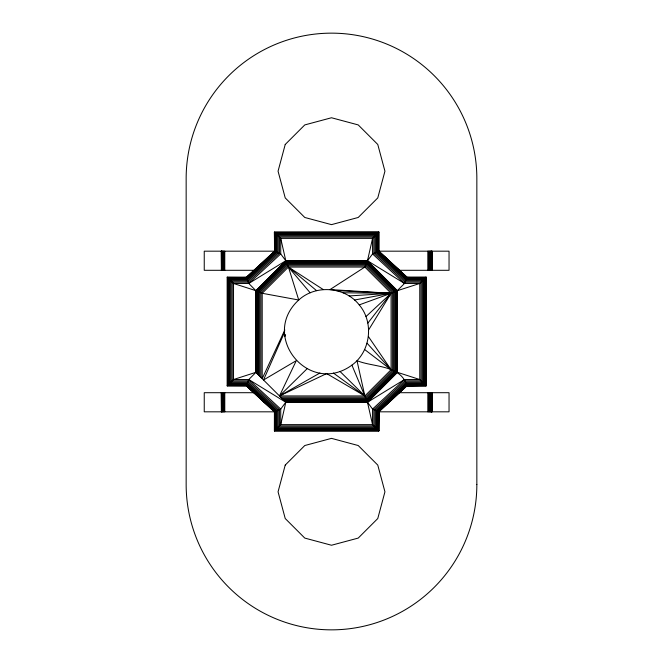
<?xml version="1.0" encoding="UTF-8"?>
<svg xmlns="http://www.w3.org/2000/svg" width="663" height="663" viewBox="0 0 663 663"><rect width="100%" height="100%" fill="white"/><g stroke="black" fill="none" stroke-linecap="round" stroke-linejoin="round"><path stroke-width="0.99" d="M378.623 430.693L378.764 411.773L406.925 385.742L425.629 385.394L425.629 277.606M274.863 430.486L378.424 430.486L378.764 411.773L372.556 409.063L367.476 402.259L351.92 365.139C370.675 351.622 374.214 322.5 359.23 304.889C344.975 286.689 315.737 284.328 298.74 300.007C259.432 335.834 308.958 396.482 351.92 365.139M227.906 277.855L246.495 277.606L274.863 251.376L275.12 232.763L275.12 251.492L246.595 277.855L227.906 277.855L246.421 277.399L274.664 251.285L275.12 232.763L378.167 232.763L378.167 251.492L406.684 277.855L424.71 278.526L424.71 384.474L406.427 384.474L377.496 411.217L377.496 429.566L378.167 411.508L406.684 385.145L425.373 385.145M246.321 277.142L248.791 283.466L255.877 290.667L255.877 372.333L285.803 402.259L280.722 424.627L274.432 430.917L274.399 411.822L246.329 385.833L227.31 385.742M284.875 336.572L285.604 334.649M426.094 277.142L419.77 283.466L404.496 283.466L367.476 260.741L285.803 260.741L255.877 290.667L255.91 372.366L248.791 379.534L246.321 385.858L227.194 385.858L227.194 277.142L246.363 277.258L274.515 251.227L274.432 232.083L378.88 232.05L378.855 251.186L406.958 277.167L426.094 277.142L426.094 385.858L406.966 385.858C400.883 364.551 373.468 367.501 356.984 360.647L364.857 395.944L279.488 395.944L296.295 360.647L263.526 379.982L284.659 331.997M256.142 372.598L256.142 290.775L285.91 260.998L367.368 260.998L397.145 290.775L404.496 283.466L406.958 277.167L378.764 251.227L378.764 232.166L274.664 232.307L274.664 251.285L280.722 253.937L285.803 260.741L288.422 267.056L298.74 300.007L262.2 293.286L255.91 290.676L233.517 283.466L227.194 277.142M284.825 329.967L262.2 378.656L262.2 293.286L288.422 267.056L364.857 267.056L391.087 293.286L391.087 369.714L364.857 395.944L326.644 373.576L279.488 395.944L307.085 368.752M368.686 329.809L391.087 293.286L397.286 290.709L397.286 372.291M426.094 385.858L419.77 379.534L404.496 379.534L367.476 402.259L285.778 402.234L280.722 409.063L274.399 411.822M367.866 323.08L391.087 293.286L330.025 289.565L364.857 267.056L367.468 260.766L372.556 238.373L378.88 232.05M227.194 385.858L233.517 379.534L255.877 372.333M367.285 401.803L396.946 372.142L396.946 290.858L367.285 261.197M424.71 278.526L406.427 278.526L377.496 251.783L377.496 233.434L275.783 233.434L275.783 251.783L246.86 278.526L228.578 278.526L228.578 384.474L246.595 385.145L275.12 411.508L275.12 430.237L274.664 411.715L246.363 385.742L274.515 411.773L274.432 430.917L378.88 430.95L372.556 424.627L367.476 402.259L397.377 372.324L397.402 290.667L367.476 260.741L372.556 253.937L378.855 251.186M367.476 402.259L397.402 372.333L419.77 379.534L419.77 283.466L397.402 290.667M365.984 316.582L391.087 293.286L336.713 290.651M285.803 402.259L248.791 379.534L233.517 379.534L233.517 283.466L248.791 283.466L280.722 253.937L280.722 238.373L274.399 232.05L274.664 251.285M404.496 379.534L372.556 409.063L372.556 424.627L280.722 424.627L280.722 409.063L248.791 379.534M378.88 411.822L378.855 430.917L378.855 411.814L406.958 385.833L425.828 385.601M248.791 283.466L285.803 260.741L280.722 238.373L372.556 238.373L372.556 253.937L404.496 283.466M279.488 395.944L319.889 373.029M359.23 304.889L391.087 293.286L343.136 292.789M354.539 300.007L391.087 293.286L349.128 295.938M274.863 232.514L378.424 232.514L378.424 251.376L406.784 277.606L425.373 277.855L406.684 277.855L425.066 278.17L425.066 384.83M275.145 251.178L204.245 251.178L204.245 270.297L254.584 270.297M378.159 251.178L449.042 251.178L449.042 270.297L398.853 270.297M246.421 277.399L227.45 277.399L227.45 385.601M425.828 277.399L406.867 277.399L378.424 251.376M228.578 384.474L246.86 384.474L275.783 411.217L275.783 429.566L275.12 411.508L275.427 429.922L377.86 429.922L378.167 411.508L378.167 430.237M227.906 385.145L246.595 385.145L228.221 384.83L228.221 278.17M275.12 430.237L274.863 411.624L246.495 385.394L227.658 385.394L227.658 277.606M425.629 385.394L406.784 385.394L378.424 411.624L378.424 430.486M406.925 385.742L426.06 385.833L426.06 277.167M254.584 392.703L204.245 392.703L204.245 411.822L275.145 411.822M398.853 392.703L449.042 392.703L449.042 411.822L378.159 411.822M280.772 397.228L365.396 397.228L392.372 370.252L392.372 292.748L365.396 265.772L287.891 265.772L260.915 292.748L260.915 377.371M281.982 398.438L365.893 398.438L393.582 370.75L393.582 292.25L365.893 264.562L287.394 264.562L259.705 292.25L259.705 376.161M283.076 399.532L366.349 399.532L394.676 371.205L394.676 291.795L366.349 263.468L286.938 263.468L258.611 291.795L258.611 375.067M284.013 400.477L366.738 400.477L395.612 371.595L395.612 291.405L366.738 262.523L286.549 262.523L257.667 291.405L257.667 374.123M284.427 400.883L366.904 400.883L396.018 371.761L396.018 291.239L366.904 262.117L286.383 262.117L257.261 291.239L257.261 373.717M285.09 401.546L367.178 401.546L396.689 372.042L396.689 290.958L367.178 261.454L286.101 261.454L256.598 290.958L256.598 373.054M285.546 402.002L367.368 402.002M274.515 430.834L378.764 430.834M425.373 277.855L406.867 277.399L378.764 251.227M310.151 292.789L288.422 267.056L323.254 289.565M333.39 373.029L364.857 395.944L339.97 371.413M364.658 349.534L391.087 369.714L368.413 336.572M288.422 267.056L316.574 290.651M246.495 385.394L274.664 411.715L274.664 430.693M367.053 343.202L391.087 369.714M432.019 270.297L432.019 251.178L431.878 270.297M432.019 411.822L432.019 392.703L431.878 411.822M431.853 251.178L431.77 270.297M431.853 392.703L431.77 411.822M431.588 251.178L431.588 270.297M431.588 392.703L431.588 411.822M431.29 251.178L431.29 270.297M431.29 392.703L431.29 411.822M430.892 251.178L430.892 270.297M430.892 392.703L430.892 411.822M430.395 251.178L430.395 270.297M430.395 392.703L430.395 411.822M429.823 251.178L429.823 270.297M429.823 392.703L429.823 411.822M429.185 251.178L429.185 270.297M429.185 392.703L429.185 411.822M428.513 251.178L428.513 270.297M428.513 392.703L428.513 411.822M427.817 251.178L427.817 270.297M427.817 392.703L427.817 411.822M224.774 251.178L224.774 270.297M224.774 392.703L224.774 411.822M224.094 251.178L224.094 270.297M224.094 392.703L224.094 411.822M223.464 251.178L223.464 270.297M223.464 392.703L223.464 411.822M222.892 251.178L222.892 270.297M222.892 392.703L222.892 411.822M222.395 251.178L222.395 270.297M222.395 392.703L222.395 411.822M221.989 251.178L221.989 270.297M221.989 392.703L221.989 411.822M221.699 251.178L221.699 270.297M221.699 392.703L221.699 411.822M221.517 251.178L221.517 270.297L221.384 251.178M221.517 392.703L221.517 411.822L221.384 392.703M221.293 251.178L221.359 270.297M221.26 392.703L221.359 411.822M285.223 144.476L278.062 171.195L285.223 197.914L304.781 217.472L331.5 224.633L358.219 217.472L377.777 197.914L384.938 171.195L377.777 144.476L358.219 124.917L331.5 117.757L304.781 124.917L285.223 144.476M285.223 465.086L278.062 491.805L285.223 518.524L304.781 538.083L331.5 545.243L358.219 538.083L377.777 518.524L384.938 491.805L377.777 465.086L358.219 445.528L331.5 438.367L304.781 445.528L285.223 465.086M276.189 251.957L247.017 278.932L228.984 278.932L228.984 384.068L247.017 384.068L276.189 411.043L276.189 429.16L377.09 429.16L377.09 411.043L406.27 384.068L424.303 384.068L424.303 278.932L406.27 278.932L377.09 251.957L377.09 233.84L276.189 233.84L276.189 251.957M277.134 252.371L247.39 279.877L229.928 279.877L229.928 383.123L247.39 383.123L277.134 410.629L277.134 428.215L376.153 428.215L376.153 410.629L405.897 383.123L423.359 383.123L423.359 279.877L405.897 279.877L376.153 252.371L376.153 234.785L277.134 234.785L277.134 252.371M278.228 252.852L247.813 280.963L231.014 280.963L231.014 382.037L247.813 382.037L278.228 410.148L278.228 427.121L375.059 427.121L375.059 410.148L405.466 382.037L422.265 382.037L422.265 280.963L405.466 280.963L375.059 252.852L375.059 235.879L278.228 235.879L278.228 252.852M279.438 253.374L248.285 282.173L232.224 282.173L232.224 380.827L248.285 380.827L279.438 409.626L279.438 425.919L373.849 425.919L373.849 409.626L404.994 380.827L421.055 380.827L421.055 282.173L404.994 282.173L373.849 253.374L373.849 237.081L279.438 237.081L279.438 253.374M476.846 484.504L476.846 178.496A145.346 145.346 0 0 0 331.5 33.15A145.346 145.346 0 0 0 186.154 178.496L186.154 484.504A145.346 145.346 0 0 0 331.5 629.85A145.346 145.346 0 0 0 476.846 484.504"/></g></svg>
